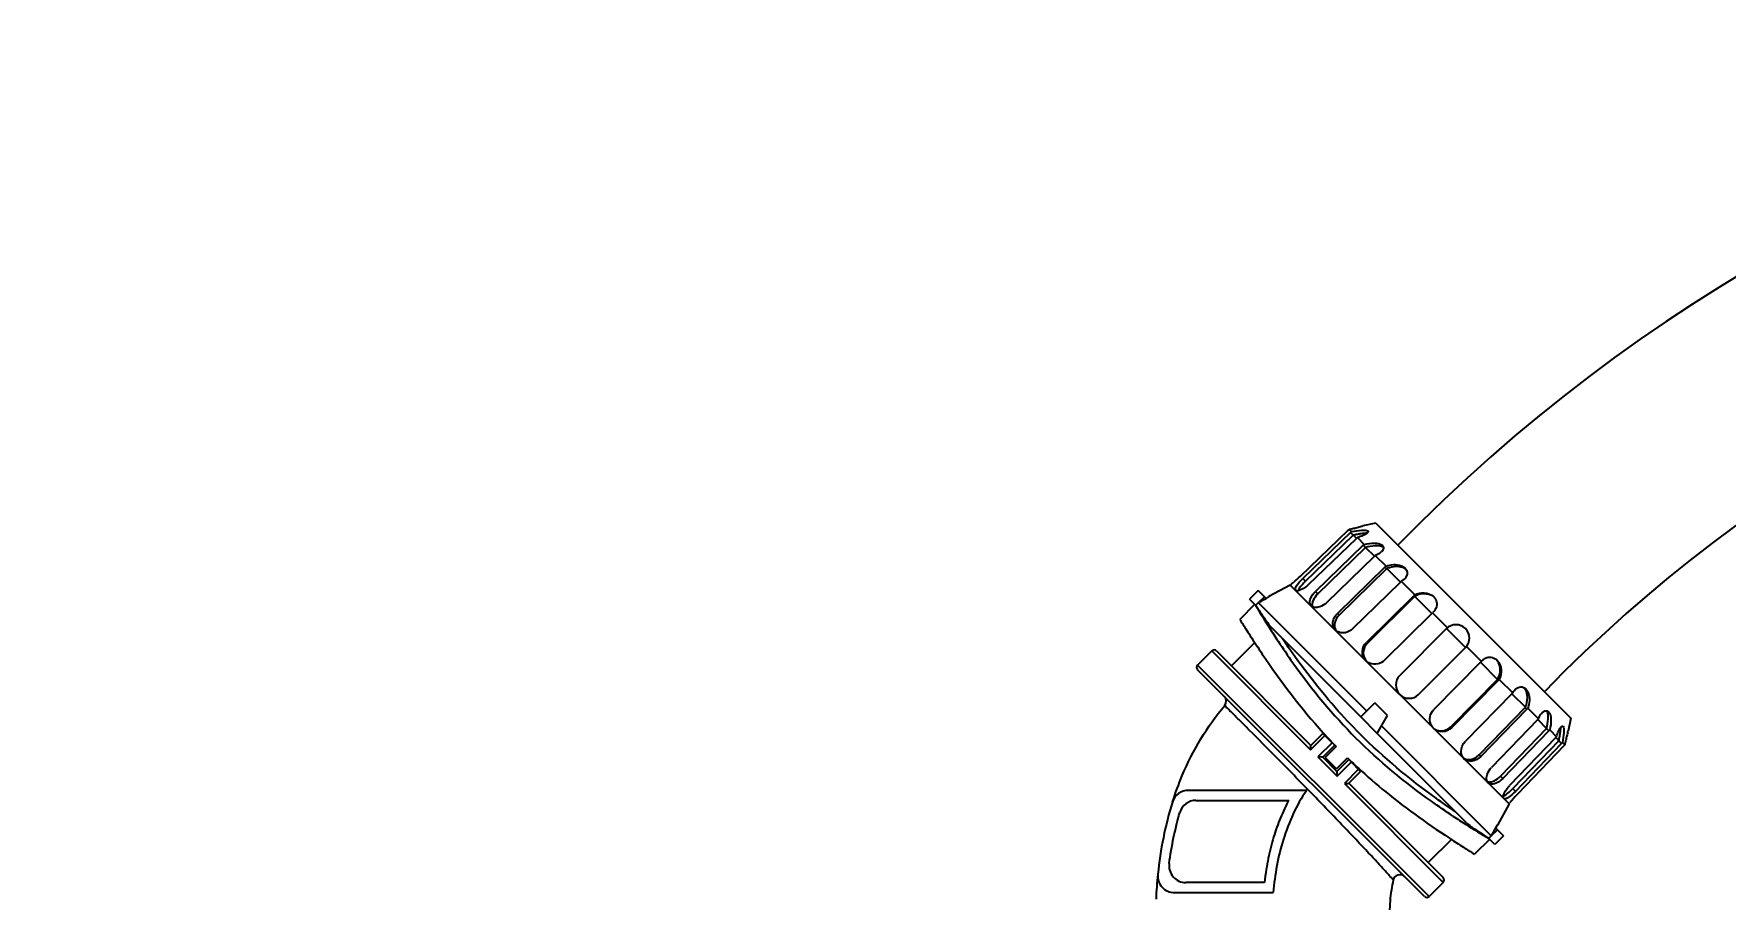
# Model space of a CAD drawing. Header units: millimetres. Extents: x 4086 to 8300, y 123 to 1549.
# Drawn here: x 6693.1 to 6819.7, y 1170.8 to 1235.5 of the extents above; entities that cross this region are included whole.
import ezdxf

# ---------------------------------------------------------------- set-up
doc = ezdxf.new("R2010")
doc.units = ezdxf.units.MM
doc.layers.add('00_COMPONENTS', color=7, linetype='Continuous')
doc.layers.add('51__DRAFT_DIMS', color=7, linetype='Continuous')
doc.styles.add('思源黑', font='SourceHanSansCN-Normal.ttf')
doc.dimstyles.new('尺寸标注_细节_1_2比例', dxfattribs={"dimtxt": 7, "dimasz": 6, "dimexe": 2, "dimexo": 1.5, "dimgap": 1, "dimtad": 1, "dimlfac": 2, "dimdsep": 46, "dimtxsty": '思源黑', "dimcen": 0.09, "dimadec": 0, "dimazin": 0, "dimtp": 0.01, "dimtm": 0.01, "dimtfac": 1, "dimtofl": 0, "dimtmove": 0, "dimatfit": 3, "dimfxl": 1, "dimtolj": 1, "dimarcsym": 0})

# ---------------------------------------------------------------- blocks, each defined once
blk = doc.blocks.new('*D1627')
at = {"layer": '51__DRAFT_DIMS', "color": 0, "linetype": 'Continuous', "lineweight": -2}
for p, q in [((6636.1, 1229.3), (6503.22, 1229.3)), ((6505.22, 957.05), (6505.22, 1223.3)), ((6919.85, 951.05), (6503.22, 951.05))]:
    blk.add_line(p, q, dxfattribs=at)
at = {"layer": '51__DRAFT_DIMS', "color": 0}
for points in [[(6506.22, 1223.3), (6504.22, 1223.3), (6505.22, 1229.3)], [(6504.22, 957.05), (6506.22, 957.05), (6505.22, 951.05)]]:
    blk.add_solid(points, dxfattribs=at)
at = {"layer": 'Defpoints', "color": 0}
for p in [(6505.22, 1229.3), (6637.6, 1229.3), (6921.35, 951.05)]:
    blk.add_point(p, dxfattribs=at)
at = {"layer": '51__DRAFT_DIMS', "color": 0, "insert": (6497.1, 1090.06), "char_height": 7, "attachment_point": 2, "rotation": 90, "style": '思源黑'}
blk.add_mtext('\\A1;\\A1;555', dxfattribs=at)

msp = doc.modelspace()

# ---------------------------------------------------------------- linework, layer by layer
at = {"layer": '00_COMPONENTS', "color": 7, "linetype": 'Continuous'}
for p, q in [((6793.5878, 1198.9344), (6792.6042, 1198.7287)), ((6793.5878, 1198.9344), (6808.1754, 1184.3468)), ((6787.9338, 1194.9718), (6791.5129, 1198.4058)), ((6791.6892, 1198.2295), (6788.1137, 1194.7919)), ((6788.3162, 1194.5893), (6791.8918, 1198.0269)), ((6788.5507, 1194.3549), (6792.1262, 1197.7925)), ((6791.5889, 1198.4794), (6791.7664, 1198.302)), ((6791.6892, 1198.2295), (6791.8918, 1198.0269)), ((6791.9016, 1198.0363), (6792.136, 1197.802)), ((6792.201, 1197.8674), (6792.7161, 1197.3523)), ((6792.5155, 1198.7041), (6792.5421, 1198.7115)), ((6792.5421, 1198.7115), (6792.6042, 1198.7287)), ((6792.6379, 1197.2808), (6789.0727, 1193.8329)), ((6789.245, 1193.6606), (6792.8103, 1197.1085)), ((6789.9039, 1193.0016), (6793.4692, 1196.4495)), ((6792.6379, 1197.2808), (6792.8103, 1197.1085)), ((6792.8201, 1197.1179), (6793.4775, 1196.4605)), ((6793.5427, 1196.5257), (6794.3449, 1195.7235)), ((6794.2662, 1195.6526), (6790.717, 1192.1886)), ((6790.8422, 1192.0634), (6794.3914, 1195.5273)), ((6794.2662, 1195.6526), (6794.3914, 1195.5273)), ((6794.4012, 1195.5368), (6795.4174, 1194.5206)), ((6784.7806, 1193.896), (6784.137, 1193.2524)), ((6785.368, 1193.3085), (6784.7806, 1193.896)), ((6787.1814, 1194.3099), (6785.5778, 1193.4387)), ((6787.2409, 1194.3582), (6787.1814, 1194.3099)), ((6787.1814, 1194.3099), (6803.551, 1177.9404)), ((6788.3162, 1194.5893), (6788.1137, 1194.7919)), ((6789.245, 1193.6606), (6789.0727, 1193.8329)), ((6791.8611, 1191.0445), (6795.4103, 1194.5084)), ((6795.4826, 1194.5858), (6796.4935, 1193.5749)), ((6784.5366, 1192.8671), (6783.4051, 1191.7356)), ((6784.5579, 1192.8315), (6784.137, 1193.2524)), ((6784.56, 1192.8279), (6784.5655, 1192.8188)), ((6784.5655, 1192.8188), (6784.5714, 1192.8089)), ((6784.6602, 1192.8564), (6784.5966, 1192.7928)), ((6785.2402, 1193.4364), (6784.7248, 1192.921)), ((6792.8897, 1184.886), (6784.7897, 1192.9859)), ((6784.9163, 1193.0592), (6785.0375, 1193.1271)), ((6785.0375, 1193.1271), (6785.1587, 1193.1949)), ((6785.1587, 1193.1949), (6785.3229, 1193.284)), ((6785.3229, 1193.284), (6785.368, 1193.3085)), ((6785.366, 1193.3105), (6785.4388, 1193.3511)), ((6785.4388, 1193.3511), (6785.5116, 1193.3916)), ((6785.5116, 1193.3916), (6785.5845, 1193.432)), ((6785.5844, 1193.4321), (6785.5778, 1193.4387)), ((6796.4146, 1193.5042), (6792.8856, 1190.02)), ((6792.9514, 1189.9542), (6796.4804, 1193.4383)), ((6796.4146, 1193.5042), (6796.4804, 1193.4383)), ((6796.4901, 1193.4478), (6797.7658, 1192.1722)), ((6790.8422, 1192.0634), (6790.717, 1192.1886)), ((6794.2306, 1188.675), (6797.7596, 1192.1592)), ((6797.831, 1192.2374), (6798.9516, 1191.1168)), ((6784.5146, 1189.9998), (6782.7773, 1188.2625)), ((6800.3692, 1176.526), (6785.767, 1191.1282)), ((6792.9514, 1189.9542), (6792.8856, 1190.02)), ((6798.8728, 1191.0459), (6795.3662, 1187.5394)), ((6798.8825, 1191.0555), (6800.2966, 1189.6414)), ((6781.3016, 1189.3846), (6780.2409, 1188.324)), ((6781.3016, 1189.3846), (6788.7004, 1181.9858)), ((6781.6553, 1189.3845), (6788.7262, 1182.3136)), ((6796.7804, 1186.1252), (6800.287, 1189.6317)), ((6800.3579, 1189.7105), (6801.4785, 1188.5899)), ((6797.2114, 1170.9999), (6780.241, 1187.9704)), ((6797.565, 1170.9999), (6780.2411, 1188.3238)), ((6801.4002, 1188.5185), (6797.9161, 1184.9895)), ((6801.4099, 1188.5281), (6802.6889, 1187.2491)), ((6802.6794, 1187.2393), (6799.1952, 1183.7103)), ((6799.2611, 1183.6445), (6802.7452, 1187.1735)), ((6803.7495, 1186.1692), (6800.2856, 1182.62)), ((6802.6794, 1187.2393), (6802.7452, 1187.1735)), ((6802.8159, 1187.2525), (6803.8268, 1186.2416)), ((6803.7591, 1186.1789), (6804.7779, 1185.1601)), ((6792.4494, 1184.4458), (6793.5101, 1185.5064)), ((6794.4646, 1184.5518), (6793.5101, 1185.5064)), ((6804.7684, 1185.1503), (6801.3045, 1181.6011)), ((6801.4297, 1181.4759), (6804.8936, 1185.0251)), ((6804.7684, 1185.1503), (6804.8936, 1185.0251)), ((6804.9645, 1185.1039), (6805.7668, 1184.3016)), ((6793.6868, 1183.2083), (6794.4646, 1184.5518)), ((6802.221, 1175.5547), (6794.0097, 1183.766)), ((6799.2611, 1183.6445), (6799.1952, 1183.7103)), ((6805.6906, 1184.2281), (6802.2427, 1180.6629)), ((6806.3495, 1183.5692), (6802.9016, 1180.0039)), ((6805.7002, 1184.2378), (6806.3589, 1183.579)), ((6806.3495, 1183.5692), (6806.5218, 1183.3969)), ((6808.1754, 1184.3468), (6807.9698, 1183.3632)), ((6788.7004, 1181.9858), (6789.7611, 1183.0465)), ((6789.6101, 1183.1975), (6788.724, 1182.3114)), ((6790.3025, 1182.5051), (6789.2418, 1181.4444)), ((6789.6101, 1183.1975), (6790.3025, 1182.5051)), ((6789.6101, 1181.4297), (6790.494, 1182.3136)), ((6789.6492, 1183.2486), (6789.6923, 1183.2012)), ((6790.4693, 1182.3707), (6790.5095, 1182.3289)), ((6803.074, 1179.8316), (6806.5218, 1183.3969)), ((6807.0335, 1182.8852), (6803.596, 1179.3096)), ((6807.268, 1182.6508), (6803.8304, 1179.0752)), ((6804.033, 1178.8726), (6807.4706, 1182.4482)), ((6806.5934, 1183.475), (6807.1085, 1182.9599)), ((6807.043, 1182.8949), (6807.2774, 1182.6606)), ((6807.268, 1182.6508), (6807.4706, 1182.4482)), ((6807.543, 1182.5254), (6807.7205, 1182.3479)), ((6807.9452, 1183.2746), (6807.9523, 1183.3003)), ((6807.9523, 1183.3003), (6807.9698, 1183.3632)), ((6789.2418, 1181.4444), (6790.6855, 1180.0008)), ((6789.6101, 1181.4297), (6790.6708, 1180.369)), ((6790.6137, 1182.2212), (6789.7869, 1181.3943)), ((6790.6354, 1180.5458), (6789.7869, 1181.3943)), ((6790.6354, 1180.5458), (6791.4623, 1181.3727)), ((6791.5546, 1181.2529), (6790.6708, 1180.369)), ((6790.6855, 1180.0008), (6791.7461, 1181.0614)), ((6791.5773, 1181.2614), (6791.6117, 1181.2282)), ((6791.6561, 1181.1515), (6792.4385, 1180.369)), ((6801.4297, 1181.4759), (6801.3045, 1181.6011)), ((6807.6469, 1182.2719), (6804.2128, 1178.6927)), ((6792.2875, 1180.52), (6791.2269, 1179.4594)), ((6791.5525, 1179.483), (6792.4385, 1180.369)), ((6792.4421, 1180.4513), (6792.4895, 1180.4081)), ((6803.074, 1179.8316), (6802.9016, 1180.0039)), ((6788.4123, 1178.9424), (6779.5587, 1178.9424)), ((6791.2269, 1179.4594), (6798.6257, 1172.0605)), ((6791.5546, 1179.4852), (6798.6256, 1172.4142)), ((6804.033, 1178.8726), (6803.8304, 1179.0752)), ((6780.1147, 1178.1924), (6787.0658, 1178.1924)), ((6803.551, 1177.9404), (6802.6797, 1176.3368)), ((6803.551, 1177.9404), (6803.5993, 1177.9999)), ((6802.6774, 1175.9991), (6802.1604, 1175.4821)), ((6802.511, 1176.0894), (6802.221, 1175.5547)), ((6802.5378, 1176.1388), (6802.511, 1176.0894)), ((6802.6573, 1176.3592), (6802.5378, 1176.1388)), ((6802.5378, 1176.1388), (6803.137, 1175.5395)), ((6802.5516, 1176.1249), (6802.5921, 1176.1977)), ((6802.5921, 1176.1977), (6802.6326, 1176.2705)), ((6802.6326, 1176.2705), (6802.6731, 1176.3434)), ((6802.6797, 1176.3368), (6802.6573, 1176.3592)), ((6799.2408, 1175.2734), (6797.5036, 1173.5362)), ((6802.1082, 1175.2955), (6800.9767, 1174.164)), ((6802.099, 1175.4206), (6802.0338, 1175.3555)), ((6802.0602, 1175.3242), (6802.0536, 1175.3282)), ((6802.0688, 1175.3191), (6802.0602, 1175.3242)), ((6802.4935, 1174.8959), (6802.0725, 1175.3169)), ((6803.137, 1175.5395), (6802.4935, 1174.8959)), ((6778.5103, 1171.298), (6785.8892, 1171.298)), ((6785.2455, 1172.048), (6779.3545, 1172.048)), ((6798.6257, 1172.0605), (6797.565, 1170.9999))]:
    msp.add_line(p, q, dxfattribs=at)
for points in [[(6784.691, 1192.89), (6784.6809, 1192.8796), (6784.6712, 1192.8689), (6784.6617, 1192.8579)], [(6784.7232, 1192.9194), (6784.7122, 1192.9099), (6784.7015, 1192.9001), (6784.691, 1192.89)], [(6802.099, 1175.4206), (6802.11, 1175.4301), (6802.1207, 1175.4399), (6802.1311, 1175.45)], [(6802.1311, 1175.45), (6802.1412, 1175.4604), (6802.151, 1175.4711), (6802.1604, 1175.4821)]]:
    msp.add_lwpolyline(points, dxfattribs=at)
for centre, radius, start, end in [((6885.9435, 1108.8952), 126.6528, 0, 135.740668), ((6885.9435, 1108.8952), 111.1528, 0, 135.844273), ((6783.6133, 1206.6393), 11.4103, 313.81471, 314.34618), ((6787.7379, 1216.4679), 18.396, 282.083882, 282.268093), ((6787.8088, 1216.1603), 18.0804, 282.255581, 283.433161), ((6794.7423, 1195.0541), 4.4051, 132.497902, 133.875087), ((6793.6159, 1190.552), 7.678, 101.640972, 103.020003), ((6788.1655, 1214.6586), 16.5369, 283.439575, 284.615164), ((6793.4946, 1191.1369), 7.0806, 100.914963, 101.63445), ((6790.3674, 1199.6221), 2.538, 313.870232, 316.259497), ((6793.373, 1191.7804), 6.4258, 98.760285, 100.937144), ((6788.4484, 1213.5654), 15.4078, 284.622937, 285.305118), ((6793.9791, 1195.8941), 1.9292, 130.897392, 134.043875), ((6792.4177, 1197.5369), 1.5126, 314.037903, 318.047892), ((6779.8573, 1203.3939), 11.6688, 310.322118, 313.799881), ((6795.1876, 1194.7084), 1.3193, 129.700768, 134.304391), ((6779.2347, 1204.1506), 12.6487, 309.269132, 309.488541), ((6779.8699, 1203.3789), 11.6492, 309.490787, 310.322367), ((6794.6003, 1195.3384), 1.1597, 314.301699, 319.534995), ((6850.2899, 1232.0958), 76.5662, 210.87123, 212.37291), ((6797.1754, 1192.7335), 1.083, 129.022728, 134.632507), ((6797.0415, 1192.8864), 1.022, 314.634574, 320.57636), ((6799.5799, 1190.3388), 1, 315.000003, 135), ((6841.2129, 1226.381), 65.84, 212.402011, 213.42838), ((6781.4784, 1189.2079), 0.25, 45, 135), ((6802.0365, 1188.0478), 0.883, 44.974207, 50.527137), ((6780.4177, 1188.1472), 0.25, 135, 225), ((6796.0733, 1186.8323), 1, 135, 315), ((6802.1261, 1187.802), 1.0199, 129.421383, 135.364845), ((6801.9746, 1187.9343), 1.083, 315.367495, 320.977271), ((6804.5768, 1185.3623), 1.1557, 130.461817, 135.69596), ((6804.3637, 1186.0919), 0.6203, 44.93715, 51.595466), ((6781.8862, 1185.6177), 0.5003, 320.063447, 44.996715), ((6803.9495, 1185.9466), 1.3193, 315.695611, 320.299232), ((6806.7807, 1183.1739), 1.5165, 133.290133, 135.958635), ((6806.773, 1183.1821), 1.5052, 131.948884, 133.290118), ((6821.4339, 1212.1101), 42.9332, 222.325945, 222.526887), ((6820.8607, 1211.5814), 42.1534, 222.523967, 223.573364), ((6820.1166, 1210.8762), 41.1282, 223.576078, 223.875152), ((6819.687, 1210.4628), 40.532, 223.956836, 224.168561), ((6805.1351, 1184.7381), 1.9292, 315.956127, 319.102608), ((6808.8691, 1181.1205), 2.5463, 134.537817, 136.127042), ((6808.8534, 1181.1364), 2.5239, 133.738551, 134.537811), ((6799.7929, 1184.3749), 7.6781, 346.980005, 348.359038), ((6800.3819, 1184.2528), 7.0766, 348.365405, 349.098502), ((6801.0243, 1184.1315), 6.4228, 349.076738, 351.240396), ((6804.2952, 1185.5013), 4.4051, 316.124914, 317.502098), ((6815.8918, 1174.3611), 11.4262, 135.830749, 136.184937), ((6815.8689, 1174.3834), 11.3943, 135.653908, 135.830944), ((6825.664, 1178.5064), 18.3501, 167.731536, 167.916097), ((6825.397, 1178.5686), 18.076, 166.539002, 167.744472), ((6823.8585, 1178.9348), 16.4945, 165.361803, 166.531932), ((6822.7709, 1179.2168), 15.3709, 164.693135, 165.354381), ((6819.8591, 1210.6059), 40.7549, 225.831717, 226.056439), ((6820.2333, 1210.9947), 41.2945, 226.123354, 226.421224), ((6820.8694, 1211.6657), 42.2192, 226.42361, 227.471281), ((6791.101, 1181.7063), 1.6778, 315.005777, 316.332449), ((6821.3273, 1212.1621), 42.8945, 227.468702, 227.669749), ((6779.5587, 1177.6924), 1.25, 90, 162.407389), ((6812.6126, 1170.6364), 11.6387, 136.195622, 140.479729), ((6780.1147, 1176.9424), 1.25, 90, 163.801874), ((6813.2936, 1170.0741), 12.5219, 140.482572, 140.731225), ((6835.5648, 1231.8753), 65.7279, 236.566225, 237.594324), ((6841.4565, 1241.2454), 76.7963, 237.629674, 239.124856), ((6779.3545, 1173.298), 1.25, 172.370007, 270), ((6808.8178, 1169.4176), 31.7187, 174.126215, 177.492947), ((6778.5103, 1172.548), 1.25, 174.078634, 270), ((6795.3734, 1172.1306), 0.5001, 45.006516, 166.645206), ((6798.4489, 1172.2373), 0.25, 315, 45), ((6797.3883, 1171.1766), 0.25, 225, 315)]:
    msp.add_arc(centre, radius, start, end, dxfattribs=at)
for points, knots in [([(6791.7664, 1198.302), (6792.0145, 1198.3549), (6792.3683, 1198.4166), (6792.7688, 1198.4231), (6792.9386, 1198.3944), (6792.9802, 1198.3527)], [0, 0, 0, 0, 0.61757514, 0.85658309, 1, 1, 1, 1]), ([(6792.9802, 1198.3527), (6792.9974, 1198.3355), (6793.0143, 1198.238), (6792.8437, 1198.1201), (6792.7159, 1198.0492), (6792.6271, 1198.011)], [0, 0, 0, 0, 0.13495103, 0.46277726, 1, 1, 1, 1]), ([(6792.7161, 1197.3523), (6792.9673, 1197.4178), (6793.4142, 1197.4796), (6793.9277, 1197.4053), (6794.0715, 1197.2614)], [0, 0, 0, 0, 0.56070709, 1, 1, 1, 1]), ([(6794.1445, 1197.1459), (6794.1034, 1197.1653), (6793.9064, 1197.2343), (6793.694, 1197.2448), (6793.5319, 1197.2388)], [0, 0, 0, 0, 0.21869713, 1, 1, 1, 1]), ([(6794.0377, 1196.8291), (6794.0088, 1196.7972), (6793.8642, 1196.6657), (6793.6849, 1196.5782), (6793.5427, 1196.5257)], [0, 0, 0, 0, 0.22106438, 1, 1, 1, 1]), ([(6794.0715, 1197.2614), (6794.1238, 1197.2092), (6794.1915, 1197.0381), (6794.0941, 1196.8914), (6794.0377, 1196.8291)], [0, 0, 0, 0, 0.46789772, 1, 1, 1, 1]), ([(6794.3449, 1195.7235), (6794.7006, 1195.8528), (6795.2515, 1195.8971), (6795.6901, 1195.6428), (6795.7712, 1195.5618)], [0, 0, 0, 0, 0.76756603, 1, 1, 1, 1]), ([(6795.2978, 1195.6747), (6795.0641, 1195.7005), (6794.7457, 1195.6668), (6794.4553, 1195.5607), (6794.3879, 1195.5309)], [0, 0, 0, 0, 0.76117549, 1, 1, 1, 1]), ([(6795.8833, 1194.9835), (6795.8266, 1194.857), (6795.6883, 1194.7102), (6795.5276, 1194.6103), (6795.4826, 1194.5858)], [0, 0, 0, 0, 0.73032388, 1, 1, 1, 1]), ([(6787.582, 1193.9093), (6787.4994, 1193.9919), (6787.7374, 1194.4232), (6787.9432, 1194.6281), (6788.1137, 1194.7919)], [0, 0, 0, 0, 0.33069332, 1, 1, 1, 1]), ([(6788.2528, 1194.1098), (6788.124, 1194.0202), (6787.9355, 1193.9052), (6787.6415, 1193.8499), (6787.582, 1193.9093)], [0, 0, 0, 0, 0.65112464, 1, 1, 1, 1]), ([(6788.0512, 1194.3103), (6788.018, 1194.2715), (6787.9113, 1194.1399), (6787.8109, 1193.9968), (6787.7721, 1193.8842)], [0, 0, 0, 0, 0.30013606, 1, 1, 1, 1]), ([(6788.7446, 1192.7468), (6788.629, 1192.8624), (6788.6296, 1193.3564), (6788.8998, 1193.6658), (6789.0727, 1193.8329)], [0, 0, 0, 0, 0.40474432, 1, 1, 1, 1]), ([(6797.701, 1193.5412), (6797.5994, 1193.5879), (6797.1939, 1193.706), (6796.7346, 1193.6099), (6796.4785, 1193.4402)], [0, 0, 0, 0, 0.26677052, 1, 1, 1, 1]), ([(6796.4935, 1193.5749), (6796.7083, 1193.6902), (6797.2226, 1193.8011), (6797.7322, 1193.6007), (6797.9129, 1193.42)], [0, 0, 0, 0, 0.48828942, 1, 1, 1, 1]), ([(6784.7611, 1192.5388), (6784.8741, 1192.3615), (6785.0726, 1192.0562), (6785.4054, 1191.5851), (6785.6153, 1191.2798), (6785.7666, 1191.1286)], [0, 0, 0, 0, 0.36390972, 0.62971037, 1, 1, 1, 1]), ([(6789.2613, 1192.6441), (6789.2097, 1192.6333), (6789.0341, 1192.6093), (6788.8341, 1192.6573), (6788.7446, 1192.7468)], [0, 0, 0, 0, 0.29380517, 1, 1, 1, 1]), ([(6788.8453, 1193.0588), (6788.8344, 1193.0241), (6788.8031, 1192.9001), (6788.8081, 1192.7615), (6788.8459, 1192.6774)], [0, 0, 0, 0, 0.28289211, 1, 1, 1, 1]), ([(6789.245, 1193.6606), (6789.1982, 1193.6153), (6789.0335, 1193.4387), (6788.8982, 1193.2276), (6788.8453, 1193.0588)], [0, 0, 0, 0, 0.26901416, 1, 1, 1, 1]), ([(6789.9039, 1193.0016), (6789.8571, 1192.9563), (6789.669, 1192.7968), (6789.4391, 1192.6813), (6789.2613, 1192.6441)], [0, 0, 0, 0, 0.26405143, 1, 1, 1, 1]), ([(6798.0635, 1193.2171), (6798.0912, 1193.1644), (6798.1746, 1192.9541), (6798.1501, 1192.707), (6798.0815, 1192.5566)], [0, 0, 0, 0, 0.26473984, 1, 1, 1, 1]), ([(6783.4051, 1191.7356), (6783.4044, 1191.7279), (6783.4322, 1191.7044), (6783.4577, 1191.643), (6783.5248, 1191.5469), (6783.6499, 1191.3398), (6783.8726, 1190.9912), (6784.065, 1190.6883), (6784.1775, 1190.5135)], [0, 0, 0, 0, 0.01605626, 0.06403533, 0.14366867, 0.25468068, 0.56860813, 1, 1, 1, 1]), ([(6790.5553, 1190.936), (6790.4072, 1191.0841), (6790.2745, 1191.598), (6790.5406, 1192.0165), (6790.717, 1192.1886)], [0, 0, 0, 0, 0.4594966, 1, 1, 1, 1]), ([(6790.8422, 1192.0634), (6790.6876, 1191.9126), (6790.4535, 1191.5576), (6790.483, 1191.1105), (6790.5757, 1190.948)], [0, 0, 0, 0, 0.53586648, 1, 1, 1, 1]), ([(6784.1775, 1190.5135), (6784.475, 1190.0514), (6786.1412, 1187.518), (6787.9797, 1185.0871), (6789.6492, 1183.2486)], [0, 0, 0, 0, 0.18119018, 1, 1, 1, 1]), ([(6786.2644, 1190.1101), (6786.6239, 1189.5657), (6788.3742, 1187.0016), (6790.3606, 1184.5884), (6792.095, 1182.8539)], [0, 0, 0, 0, 0.2100932, 1, 1, 1, 1]), ([(6792.4025, 1183.1614), (6791.7643, 1183.7996), (6789.6588, 1186.0452), (6787.7991, 1188.5103), (6786.583, 1190.3121)], [0, 0, 0, 0, 0.2933851, 1, 1, 1, 1]), ([(6791.8611, 1191.0445), (6791.7036, 1190.8908), (6791.3147, 1190.6759), (6790.8601, 1190.7316), (6790.69, 1190.8321)], [0, 0, 0, 0, 0.52683548, 1, 1, 1, 1]), ([(6792.837, 1188.6544), (6792.6659, 1188.8255), (6792.4639, 1189.3486), (6792.7063, 1189.843), (6792.8856, 1190.02)], [0, 0, 0, 0, 0.48986493, 1, 1, 1, 1]), ([(6792.9514, 1189.9542), (6792.7823, 1189.7872), (6792.5481, 1189.3318), (6792.6975, 1188.833), (6792.8418, 1188.6561)], [0, 0, 0, 0, 0.51013517, 1, 1, 1, 1]), ([(6794.2306, 1188.675), (6794.0929, 1188.5391), (6793.7347, 1188.3446), (6793.3275, 1188.3784), (6793.1508, 1188.4487)], [0, 0, 0, 0, 0.50425388, 1, 1, 1, 1]), ([(6801.7972, 1188.8402), (6801.9202, 1188.8964), (6802.2135, 1188.9469), (6802.4854, 1188.8218), (6802.5978, 1188.7293)], [0, 0, 0, 0, 0.48144618, 1, 1, 1, 1]), ([(6802.6812, 1187.2375), (6802.8142, 1187.4382), (6802.9659, 1187.9425), (6802.8158, 1188.465), (6802.6557, 1188.668)], [0, 0, 0, 0, 0.48220876, 1, 1, 1, 1]), ([(6802.6611, 1188.6718), (6802.8418, 1188.4912), (6803.0422, 1187.9815), (6802.9312, 1187.4673), (6802.8159, 1187.2525)], [0, 0, 0, 0, 0.5117085, 1, 1, 1, 1]), ([(6804.2238, 1186.6419), (6804.3456, 1186.6967), (6804.555, 1186.7055), (6804.7111, 1186.6081), (6804.7491, 1186.5781)], [0, 0, 0, 0, 0.7337137, 1, 1, 1, 1]), ([(6804.8028, 1186.5301), (6804.8839, 1186.4491), (6805.1382, 1186.0105), (6805.0939, 1185.4596), (6804.9645, 1185.1039)], [0, 0, 0, 0, 0.23243419, 1, 1, 1, 1]), ([(6778.3715, 1178.0838), (6778.5826, 1178.7483), (6779.5239, 1181.3246), (6780.956, 1183.729), (6782.2697, 1185.2966)], [0, 0, 0, 0, 0.25420101, 1, 1, 1, 1]), ([(6788.4885, 1179.0176), (6787.7052, 1179.821), (6786.2489, 1181.3027), (6784.5276, 1183.0399), (6783.397, 1184.1686), (6782.8274, 1184.7462), (6782.4658, 1185.0915), (6782.3136, 1185.2598), (6782.2697, 1185.2966)], [0, 0, 0, 0, 0.38089635, 0.70525947, 0.83014627, 0.92325974, 0.9805548, 1, 1, 1, 1]), ([(6797.6901, 1183.9092), (6797.6195, 1184.0858), (6797.5855, 1184.4933), (6797.7801, 1184.8518), (6797.9161, 1184.9895)], [0, 0, 0, 0, 0.49573473, 1, 1, 1, 1]), ([(6804.7719, 1185.1468), (6804.8018, 1185.2143), (6804.9078, 1185.5047), (6804.9416, 1185.8232), (6804.9157, 1186.0569)], [0, 0, 0, 0, 0.23882536, 1, 1, 1, 1]), ([(6805.8591, 1184.5106), (6805.9293, 1184.6441), (6806.0614, 1184.8825), (6806.3782, 1184.9246), (6806.4633, 1184.8639)], [0, 0, 0, 0, 0.59057108, 1, 1, 1, 1]), ([(6806.4799, 1184.2909), (6806.482, 1184.3484), (6806.4817, 1184.5549), (6806.4511, 1184.768), (6806.387, 1184.9034)], [0, 0, 0, 0, 0.27718361, 1, 1, 1, 1]), ([(6806.4633, 1184.8639), (6806.4701, 1184.8589), (6806.4837, 1184.8483), (6806.4963, 1184.8366), (6806.5025, 1184.8304)], [0, 0, 0, 0, 0.49186415, 1, 1, 1, 1]), ([(6806.5025, 1184.8304), (6806.6463, 1184.6866), (6806.7207, 1184.1732), (6806.6589, 1183.7262), (6806.5934, 1183.475)], [0, 0, 0, 0, 0.43929069, 1, 1, 1, 1]), ([(6799.2611, 1183.6445), (6799.0841, 1183.4652), (6798.5897, 1183.2228), (6798.0665, 1183.4248), (6797.8954, 1183.5959)], [0, 0, 0, 0, 0.51012729, 1, 1, 1, 1]), ([(6798.1362, 1183.4609), (6798.3093, 1183.3932), (6798.7142, 1183.3697), (6799.0599, 1183.5732), (6799.1952, 1183.7103)], [0, 0, 0, 0, 0.49103532, 1, 1, 1, 1]), ([(6807.2518, 1183.3856), (6807.2788, 1183.4483), (6807.3305, 1183.5762), (6807.5223, 1183.8106), (6807.5938, 1183.7392)], [0, 0, 0, 0, 0.40316203, 1, 1, 1, 1]), ([(6807.5938, 1183.7392), (6807.6354, 1183.6975), (6807.6641, 1183.5277), (6807.6576, 1183.1272), (6807.5959, 1182.7735), (6807.543, 1182.5254)], [0, 0, 0, 0, 0.14341718, 0.38242252, 1, 1, 1, 1]), ([(6788.7004, 1181.9858), (6788.7004, 1182.0543), (6788.7162, 1182.1543), (6788.6954, 1182.2827), (6788.724, 1182.3114)], [0, 0, 0, 0, 0.6278792, 1, 1, 1, 1]), ([(6799.3505, 1177.0238), (6798.8062, 1177.3833), (6796.2424, 1179.1336), (6793.8293, 1181.1197), (6792.095, 1182.8539)], [0, 0, 0, 0, 0.21010393, 1, 1, 1, 1]), ([(6799.5532, 1177.342), (6799.0654, 1177.6712), (6796.5408, 1179.4261), (6794.1608, 1181.4031), (6792.4025, 1183.1614)], [0, 0, 0, 0, 0.19136918, 1, 1, 1, 1]), ([(6800.0086, 1181.5906), (6799.981, 1181.6728), (6799.9212, 1182.0383), (6800.0908, 1182.4205), (6800.2856, 1182.62)], [0, 0, 0, 0, 0.23723973, 1, 1, 1, 1]), ([(6789.576, 1181.4353), (6789.5539, 1181.4367), (6789.4426, 1181.4428), (6789.3311, 1181.4441), (6789.2418, 1181.4444)], [0, 0, 0, 0, 0.19864294, 1, 1, 1, 1]), ([(6789.6129, 1181.4325), (6789.6096, 1181.4328), (6789.5974, 1181.4338), (6789.5851, 1181.4347), (6789.576, 1181.4353)], [0, 0, 0, 0, 0.26778257, 1, 1, 1, 1]), ([(6801.4297, 1181.4759), (6801.2576, 1181.2996), (6800.8391, 1181.0334), (6800.3252, 1181.1662), (6800.1771, 1181.3143)], [0, 0, 0, 0, 0.54049564, 1, 1, 1, 1]), ([(6800.319, 1181.2781), (6800.3977, 1181.2535), (6800.7579, 1181.2094), (6801.1133, 1181.4052), (6801.3045, 1181.6011)], [0, 0, 0, 0, 0.23141905, 1, 1, 1, 1]), ([(6790.6855, 1180.0008), (6790.6853, 1180.0419), (6790.6842, 1180.1657), (6790.6795, 1180.2894), (6790.6736, 1180.3719)], [0, 0, 0, 0, 0.33242543, 1, 1, 1, 1]), ([(6792.4895, 1180.4081), (6793.1756, 1179.785), (6795.4891, 1177.8201), (6797.9811, 1176.0779), (6799.7521, 1174.9376)], [0, 0, 0, 0, 0.30556091, 1, 1, 1, 1]), ([(6801.9878, 1179.5035), (6801.9601, 1179.5313), (6801.8552, 1179.6815), (6801.8564, 1179.8818), (6801.885, 1180.0194)], [0, 0, 0, 0, 0.21809612, 1, 1, 1, 1]), ([(6801.885, 1180.0194), (6801.8967, 1180.0757), (6801.9682, 1180.3131), (6802.1108, 1180.5265), (6802.2427, 1180.6629)], [0, 0, 0, 0, 0.23252411, 1, 1, 1, 1]), ([(6803.074, 1179.8316), (6802.9068, 1179.6588), (6802.5975, 1179.3886), (6802.1034, 1179.3879), (6801.9878, 1179.5035)], [0, 0, 0, 0, 0.5952478, 1, 1, 1, 1]), ([(6802.2981, 1179.6037), (6802.3505, 1179.62), (6802.5756, 1179.7137), (6802.771, 1179.8688), (6802.9016, 1180.0039)], [0, 0, 0, 0, 0.22610509, 1, 1, 1, 1]), ([(6788.4123, 1178.9424), (6787.9916, 1178.4111), (6787.3705, 1177.1885), (6786.6147, 1175.302), (6786.1382, 1173.3173), (6785.9588, 1171.9723), (6785.8892, 1171.298)], [0, 0, 0, 0, 0.24997661, 0.49983014, 0.74993097, 1, 1, 1, 1]), ([(6794.8868, 1172.2461), (6794.8704, 1172.2501), (6794.8378, 1172.3202), (6794.7273, 1172.4109), (6794.5714, 1172.6018), (6794.3457, 1172.8425), (6794.0668, 1173.1498), (6793.5935, 1173.663), (6792.8932, 1174.4181), (6791.9386, 1175.4321), (6790.4581, 1176.9882), (6789.2915, 1178.1938), (6788.4885, 1179.0176)], [0, 0, 0, 0, 0.00544642, 0.02148705, 0.04769459, 0.0835109, 0.12825566, 0.1811254, 0.30838568, 0.45981923, 0.62955863, 1, 1, 1, 1]), ([(6791.2269, 1179.4594), (6791.2953, 1179.4594), (6791.3954, 1179.4752), (6791.5238, 1179.4543), (6791.5525, 1179.483)], [0, 0, 0, 0, 0.62787585, 1, 1, 1, 1]), ([(6801.9188, 1179.6047), (6802.0024, 1179.5671), (6802.1401, 1179.5621), (6802.2636, 1179.5929), (6802.2981, 1179.6037)], [0, 0, 0, 0, 0.71728074, 1, 1, 1, 1]), ([(6803.1504, 1178.341), (6803.091, 1178.4004), (6803.1461, 1178.6941), (6803.261, 1178.8825), (6803.3505, 1179.0112)], [0, 0, 0, 0, 0.34889041, 1, 1, 1, 1]), ([(6803.1253, 1178.531), (6803.1568, 1178.5419), (6803.3117, 1178.6137), (6803.4468, 1178.7205), (6803.5506, 1178.8095)], [0, 0, 0, 0, 0.1958887, 1, 1, 1, 1]), ([(6804.033, 1178.8726), (6803.8691, 1178.7022), (6803.6643, 1178.4963), (6803.233, 1178.2584), (6803.1504, 1178.341)], [0, 0, 0, 0, 0.66929821, 1, 1, 1, 1]), ([(6787.0658, 1178.1924), (6786.9522, 1177.9843), (6786.6276, 1177.3489), (6786.1527, 1176.2055), (6785.6941, 1174.6928), (6785.406, 1173.2861), (6785.2825, 1172.3763), (6785.2455, 1172.048)], [0, 0, 0, 0, 0.12496531, 0.37164941, 0.61833351, 0.86501761, 1, 1, 1, 1]), ([(6800.3691, 1176.526), (6800.5736, 1176.3216), (6800.9786, 1176.0568), (6801.5317, 1175.6749), (6801.8583, 1175.4715), (6802.0236, 1175.3689)], [0, 0, 0, 0, 0.42922545, 0.71110671, 1, 1, 1, 1]), ([(6799.7521, 1174.9376), (6799.9273, 1174.8249), (6800.1729, 1174.6676), (6800.4769, 1174.4766), (6800.6512, 1174.3652), (6800.7862, 1174.2862), (6800.8868, 1174.2115), (6800.9408, 1174.1992), (6800.9722, 1174.1577), (6800.9767, 1174.164)], [0, 0, 0, 0, 0.4313642, 0.60339704, 0.74529513, 0.85630652, 0.93594913, 0.98393983, 1, 1, 1, 1]), ([(6794.8869, 1172.2462), (6794.829, 1171.9998), (6794.6781, 1171.1954), (6794.6187, 1170.3773), (6794.603, 1169.8131)], [0, 0, 0, 0, 0.30962484, 1, 1, 1, 1])]:
    msp.add_open_spline(points, degree=3, knots=knots, dxfattribs=at)
for points in [[(6792.6271, 1198.011), (6792.4894, 1197.9517), (6792.3459, 1197.9056), (6792.201, 1197.8674)], [(6792.7973, 1198.1752), (6792.6624, 1198.1683), (6792.5279, 1198.1517), (6792.3944, 1198.1312)], [(6792.917, 1198.1782), (6792.8771, 1198.1784), (6792.8371, 1198.1773), (6792.7973, 1198.1752)], [(6793.5319, 1197.2388), (6793.2863, 1197.2298), (6793.0404, 1197.1852), (6792.8054, 1197.1133)], [(6795.8381, 1195.4829), (6795.684, 1195.596), (6795.4878, 1195.6537), (6795.2978, 1195.6747)], [(6795.7712, 1195.5618), (6795.8509, 1195.482), (6795.9118, 1195.3731), (6795.9268, 1195.2613)], [(6795.9268, 1195.2613), (6795.9393, 1195.1684), (6795.9216, 1195.069), (6795.8833, 1194.9835)], [(6788.3162, 1194.5893), (6788.2238, 1194.5004), (6788.1348, 1194.4077), (6788.0512, 1194.3103)], [(6788.5507, 1194.3549), (6788.458, 1194.2658), (6788.3583, 1194.1832), (6788.2528, 1194.1098)], [(6798.0815, 1192.5566), (6798.0253, 1192.4335), (6797.9356, 1192.3232), (6797.831, 1192.2374)], [(6797.9129, 1193.42), (6797.9724, 1193.3605), (6798.0242, 1193.2917), (6798.0635, 1193.2171)], [(6790.69, 1190.8321), (6790.6412, 1190.861), (6790.5954, 1190.8959), (6790.5553, 1190.936)], [(6793.1508, 1188.4487), (6793.0346, 1188.495), (6792.9254, 1188.5659), (6792.837, 1188.6544)], [(6801.4785, 1188.5899), (6801.5235, 1188.6448), (6801.5747, 1188.6954), (6801.6308, 1188.7389)], [(6801.6308, 1188.7389), (6801.6821, 1188.7788), (6801.7382, 1188.8132), (6801.7972, 1188.8402)], [(6803.8268, 1186.2416), (6803.8615, 1186.3051), (6803.9016, 1186.3662), (6803.9477, 1186.4221)], [(6803.9477, 1186.4221), (6804.0224, 1186.5129), (6804.1165, 1186.5937), (6804.2238, 1186.6419)], [(6804.9157, 1186.0569), (6804.8948, 1186.2468), (6804.8371, 1186.443), (6804.724, 1186.5969)], [(6797.8954, 1183.5959), (6797.8072, 1183.6842), (6797.7363, 1183.7932), (6797.6901, 1183.9092)], [(6805.7668, 1184.3016), (6805.7931, 1184.3731), (6805.8236, 1184.4432), (6805.8591, 1184.5106)], [(6806.3543, 1183.5644), (6806.4263, 1183.7994), (6806.4708, 1184.0453), (6806.4799, 1184.2909)], [(6807.3723, 1183.1534), (6807.3928, 1183.2869), (6807.4093, 1183.4214), (6807.4163, 1183.5564)], [(6807.4163, 1183.5564), (6807.4183, 1183.5962), (6807.4195, 1183.636), (6807.4193, 1183.6759)], [(6807.1085, 1182.9599), (6807.1466, 1183.1047), (6807.1927, 1183.2481), (6807.2518, 1183.3856)], [(6800.1771, 1181.3143), (6800.1008, 1181.3906), (6800.043, 1181.4883), (6800.0086, 1181.5906)], [(6800.1202, 1181.38), (6800.1797, 1181.3352), (6800.248, 1181.3004), (6800.319, 1181.2781)], [(6803.3505, 1179.0112), (6803.424, 1179.1169), (6803.5067, 1179.2168), (6803.596, 1179.3096)], [(6803.5506, 1178.8095), (6803.6482, 1178.8932), (6803.7413, 1178.9825), (6803.8304, 1179.0752)], [(6778.3671, 1178.0702), (6777.8126, 1176.3212), (6777.4562, 1174.5019), (6777.2669, 1172.6769)], [(6778.1156, 1173.4639), (6778.2928, 1174.7871), (6778.5584, 1176.0658), (6778.9143, 1177.2911)]]:
    msp.add_open_spline(points, degree=3, dxfattribs=at)

# ---------------------------------------------------------------- dimensions: what is measured, and where the dimension line sits
at = {"layer": '51__DRAFT_DIMS', "color": 7, "linetype": 'Continuous'}
dim = msp.add_linear_dim(base=(6505.2245, 1229.298), p1=(6921.3463, 951.048), p2=(6637.5963, 1229.298), angle=90, text='\\A1;555', dimstyle='尺寸标注_细节_1_2比例', dxfattribs=at)
dim.commit()
dim.dimension.update_dxf_attribs({"geometry": '*D1627', "text_midpoint": (6505.2245, 1090.0646), "dimtype": 160})

doc.saveas('drawing.dxf')
